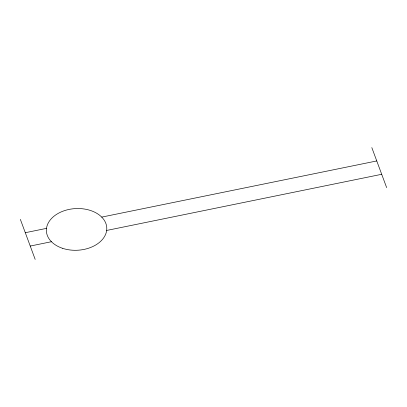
<?xml version="1.0" encoding="UTF-8"?>
<svg xmlns="http://www.w3.org/2000/svg" width="407" height="407" viewBox="0 0 407 407"><rect width="100%" height="100%" fill="white"/><g stroke="black" fill="none" stroke-linecap="round" stroke-linejoin="round"><path stroke-width="0.61" d="M25.295 232.707L46.495 228.378M101.725 217.104L376.765 160.948M30.235 246.052L51.44 241.722M106.665 230.448L381.705 174.293M371.82 147.609L386.65 187.637M20.35 219.363L35.18 259.391M62.368 248.245A30.24 20.854 -3.2 0 0 106.776 227.823A30.24 20.854 -3.2 0 0 60.597 212.169A30.24 20.854 -3.2 0 0 62.368 248.245"/></g></svg>
